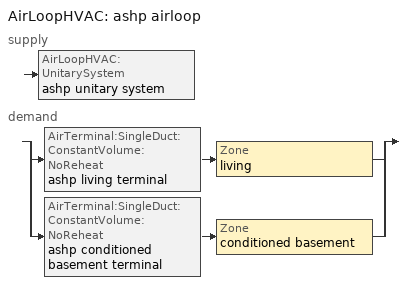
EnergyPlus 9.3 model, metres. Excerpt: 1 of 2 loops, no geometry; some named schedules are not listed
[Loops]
AirLoopHVAC 'ashp airloop'
 supply: AirLoopHVAC:UnitarySystem 'ashp unitary system'
 demand: split
  | AirTerminal:SingleDuct:ConstantVolume:NoReheat 'ashp living terminal' > Zone 'living'
  | AirTerminal:SingleDuct:ConstantVolume:NoReheat 'ashp conditioned basement terminal' > Zone 'conditioned basement'
[ZoneControl:Thermostat]
Name | Zone or ZoneList | Control Type Schedule | Control 1
conditioned basement Thermostat | conditioned basement | conditioned basement Thermostat Schedule | conditioned basement temperature setpoint
living Thermostat | living | living Thermostat Schedule | living temperature setpoint
[ThermostatSetpoint:DualSetpoint] Heating Setpoint Temperature Schedule=heating setpoint; Cooling Setpoint Temperature Schedule=cooling setpoint 1
conditioned basement temperature setpoint; living temperature setpoint
[AirTerminal:SingleDuct:ConstantVolume:NoReheat] Availability Schedule=Always On Discrete
Name | Maximum Air Flow Rate {m3/s}
ashp conditioned basement terminal | 0.315962
ashp living terminal | 0.626045
[Zone equipment]
conditioned basement: ashp conditioned basement terminal
living: ashp living terminal
[Coil:WaterHeating:Desuperheater]
desuperheater: Setpoint Temperature Schedule=Desuperheater Setpoint Temp; Dead Band Temperature Difference {deltaC}=5; Rated Heat Reclaim Recovery Efficiency=0.25; Rated Inlet Water Temperature {C}=50; Rated Outdoor Air Temperature {C}=35; Maximum Inlet Water Temperature for Heat Reclaim {C}=60; Tank=water heater; Heating Source=ashp clg coil; Water Flow Rate {m3/s}=0.001; Fraction of Pump Heat to Water=0.2
[AirLoopHVAC]
ashp airloop: Design Supply Air Flow Rate {m3/s}=0.942007
[Sizing:System]
ashp airloop: Type of Load to Size On=Sensible; Design Outdoor Air Flow Rate {m3/s}=Autosize; Central Heating Maximum System Air Flow Ratio=0.3; Preheat Design Temperature {C}=7; Preheat Design Humidity Ratio {kgWater/kgDryAir}=0.008; Precool Design Temperature {C}=12.8; Precool Design Humidity Ratio {kgWater/kgDryAir}=0.008; Central Cooling Design Supply Air Temperature {C}=12.8; Central Heating Design Supply Air Temperature {C}=16.7; Type of Zone Sum to Use=NonCoincident; 100% Outdoor Air in Cooling=Yes; 100% Outdoor Air in Heating=Yes; Central Cooling Design Supply Air Humidity Ratio {kgWater/kgDryAir}=0.0085; Central Heating Design Supply Air Humidity Ratio {kgWater/kgDryAir}=0.008; Cooling Supply Air Flow Rate Method=DesignDay; Cooling Supply Air Flow Rate {m3/s}=0; Cooling Supply Air Flow Rate Per Floor Area {m3/s-m2}=0.00996765; Cooling Fraction of Autosized Cooling Supply Air Flow Rate=1; Cooling Supply Air Flow Rate Per Unit Cooling Capacity {m3/s-W}=3.94755e-05; Heating Supply Air Flow Rate Method=DesignDay; Heating Supply Air Flow Rate {m3/s}=0; Heating Supply Air Flow Rate Per Floor Area {m3/s-m2}=0.00996765; Heating Fraction of Autosized Heating Supply Air Flow Rate=1; Heating Fraction of Autosized Cooling Supply Air Flow Rate=1; Heating Supply Air Flow Rate Per Unit Heating Capacity {m3/s-W}=3.15882e-05; System Outdoor Air Method=ZoneSum; Zone Maximum Outdoor Air Fraction=1; Cooling Design Capacity Method=CoolingDesignCapacity; Cooling Design Capacity {W}=Autosize; Cooling Design Capacity Per Floor Area {W/m2}=234.7; Fraction of Autosized Cooling Design Capacity=1; Heating Design Capacity Method=HeatingDesignCapacity; Heating Design Capacity {W}=Autosize; Heating Design Capacity Per Floor Area {W/m2}=157; Fraction of Autosized Heating Design Capacity=1; Central Cooling Capacity Control Method=OnOff
[AvailabilityManager:Scheduled]
ashp airloop Availability Manager: Schedule=Always On Discrete
[AirLoopHVAC:UnitarySystem]
ashp unitary system: Control Type=Load; Controlling Zone or Thermostat Location=living; Dehumidification Control Type=None; Availability Schedule=Always On Discrete; Supply Fan=ashp supply fan; Fan Placement=BlowThrough; Supply Air Fan Operating Mode Schedule=Always Off Discrete; Heating Coil=ashp htg coil; DX Heating Coil Sizing Ratio=1; Cooling Coil=ashp clg coil; Use DOAS DX Cooling Coil=No; Minimum Supply Air Temperature {C}=2; Latent Load Control=SensibleOnlyLoadControl; Supplemental Heating Coil=ashp supp htg coil; Cooling Supply Air Flow Rate Method=SupplyAirFlowRate; Cooling Supply Air Flow Rate {m3/s}=0.942007; Heating Supply Air Flow Rate Method=SupplyAirFlowRate; Heating Supply Air Flow Rate {m3/s}=0.714544; No Load Supply Air Flow Rate {m3/s}=0; Maximum Supply Air Temperature {C}=76.6667; Maximum Outdoor Dry-Bulb Temperature for Supplemental Heater Operation {C}=4.44444; Maximum Cycling Rate {cycles/hr}=2.5; Heat Pump Time Constant {s}=60; Fraction of On-Cycle Power Use=0.01; Heat Pump Fan Delay Time {s}=60; Ancillary On-Cycle Electric Power {W}=0; Ancillary Off-Cycle Electric Power {W}=0
[Fan:OnOff]
ashp supply fan: Availability Schedule=Always On Discrete; Fan Total Efficiency=0.75; Pressure Rise {Pa}=580.043; Maximum Flow Rate {m3/s}=0.942012; Motor Efficiency=1; Motor In Airstream Fraction=1; Fan Power Ratio Function of Speed Ratio Curve=Fan On Off Power Curve; Fan Efficiency Ratio Function of Speed Ratio Curve=Fan On Off Efficiency Curve
[Coil:Heating:DX:SingleSpeed]
ashp htg coil: Availability Schedule=Always On Discrete; Gross Rated Heating Capacity {W}=14067.4; Gross Rated Heating COP {W/W}=3.38134; Rated Air Flow Rate {m3/s}=0.7251; Rated Supply Fan Power Per Volume Flow Rate {W/(m3/s)}=773.391; Heating Capacity Function of Temperature Curve=HP_Heat-Cap-fT1; Heating Capacity Function of Flow Fraction Curve=HP_Heat-CAP-fFF1; Energy Input Ratio Function of Temperature Curve=HP_Heat-EIR-fT1; Energy Input Ratio Function of Flow Fraction Curve=HP_Heat-EIR-fFF1; Part Load Fraction Correlation Curve=HP_Heat-PLF-fPLR1; Defrost Energy Input Ratio Function of Temperature Curve=DefrostEIR; Minimum Outdoor Dry-Bulb Temperature for Compressor Operation {C}=-17.7778; Maximum Outdoor Dry-Bulb Temperature for Defrost Operation {C}=4.44444; Crankcase Heater Capacity {W}=50; Maximum Outdoor Dry-Bulb Temperature for Crankcase Heater Operation {C}=10; Defrost Strategy=ReverseCycle; Defrost Control=OnDemand; Defrost Time Period Fraction=0.166667; Resistive Defrost Heater Capacity {W}=2000
[Coil:Cooling:DX:SingleSpeed]
ashp clg coil: Availability Schedule=Always On Discrete; Gross Rated Total Cooling Capacity {W}=14067.4; Gross Rated Sensible Heat Ratio=0.740612; Gross Rated Cooling COP {W/W}=4.03878; Rated Air Flow Rate {m3/s}=0.744167; Rated Evaporator Fan Power Per Volume Flow Rate {W/(m3/s)}=773.391; Total Cooling Capacity Function of Temperature Curve=Cool-Cap-fT1; Total Cooling Capacity Function of Flow Fraction Curve=Cool-Cap-fFF1; Energy Input Ratio Function of Temperature Curve=Cool-EIR-fT1; Energy Input Ratio Function of Flow Fraction Curve=Cool-EIR-fFF1; Part Load Fraction Correlation Curve=Cool-PLF-fPLR1; Nominal Time for Condensate Removal to Begin {s}=1000; Ratio of Initial Moisture Evaporation Rate and Steady State Latent Capacity=1.5; Maximum Cycling Rate {cycles/hr}=3; Latent Capacity Time Constant {s}=45; Condenser Type=AirCooled; Evaporative Condenser Effectiveness=0; Evaporative Condenser Air Flow Rate {m3/s}=Autosize; Evaporative Condenser Pump Rated Power Consumption {W}=Autosize; Crankcase Heater Capacity {W}=0; Maximum Outdoor Dry-Bulb Temperature for Crankcase Heater Operation {C}=0; Basin Heater Capacity {W/K}=0; Basin Heater Setpoint Temperature {C}=10
[Coil:Heating:Electric]
ashp supp htg coil: Availability Schedule=Always On Discrete; Efficiency=1; Nominal Capacity {W}=35168.5
[EnergyManagementSystem:GlobalVariable]
ashp_airloop_AH_MFR
ashp_airloop_AH_Tout
ashp_airloop_AH_VFR
ashp_airloop_AH_Wout
ashp_airloop_DZ_T
ashp_airloop_DZ_W
ashp_airloop_Fan_RTF
ashp_airloop_LkExhFanEquiv
ashp_airloop_LkSupFanEquiv
ashp_airloop_RA_T
ashp_airloop_Ra_W
ashp_airloop_RetCondToDZ
ashp_airloop_RetCondToRP
ashp_airloop_RetLatLkToRP
ashp_airloop_RetSensLkToRP
ashp_airloop_SupCondToDZ
ashp_airloop_SupCondToLv
ashp_airloop_SupLatLkToDZ
ashp_airloop_SupLatLkToLv
ashp_airloop_SupSensLkToDZ
ashp_airloop_SupSensLkToLv
ashp_airloop_ZoneMixDZToLv
ashp_airloop_ZoneMixLvToDZ
[EnergyManagementSystem:InternalVariable]
ashp_airloop_max_sup_fan_mfr: Internal Data Index Key=ashp supply fan; Internal Data Type=Fan Maximum Mass Flow Rate
[EnergyManagementSystem:Sensor]
Name | Output:Variable or Output:Meter Index Key | Output:Variable or Output:Meter
airflow_tin_s | living | Zone Mean Air Temperature
airflow_tt_s | living | Zone Outdoor Air Drybulb Temperature
ashp_airloop_AH_MFR_s | Node 6 | System Node Mass Flow Rate
ashp_airloop_AH_Tout_s | Node 6 | System Node Temperature
ashp_airloop_AH_VFR_s | Node 6 | System Node Current Density Volume Flow Rate
ashp_airloop_AH_Wout_s | Node 6 | System Node Humidity Ratio
ashp_airloop_Fan_RTF_s | ashp supply fan | Fan Runtime Fraction
ashp_airloop_RA_T_s | Node 9 | System Node Temperature
ashp_airloop_Ra_W_s | Node 9 | System Node Humidity Ratio
ashp_airloop_win_s | living | Zone Mean Air Humidity Ratio
ashp_clg_coil_s | ashp clg coil | Cooling Coil Electric Energy
ashp_htg_coil_s | ashp htg coil | Heating Coil Electric Energy
ashp_supply_fan_s | ashp supply fan | Fan Electric Energy
mech_vent_bath_sch_s | mech vent bath exhaust schedule | Schedule Value
mech_vent_range_sch_s | mech vent range exhaust schedule | Schedule Value
mech_vent_wh_sch_s | Always On Discrete | Schedule Value
natural_vent_nva_s | natural vent avail schedule | Schedule Value
natural_vent_sp_s | natural vent temp schedule | Schedule Value
natural_vent_wt_s |  | Site Outdoor Air Humidity Ratio
out_pb_s |  | Site Outdoor Air Barometric Pressure
site_vw_s |  | Site Wind Speed
[EnergyManagementSystem:Actuator]
Name | Actuated Component Unique | Actuated Component Type | Actuated Component Control Type
ashp_airloop_RetCondToDZ_equip_act | ashp_airloop_RetCondToDZ equip | OtherEquipment | Power Level
ashp_airloop_RetCondToRP_equip_act | ashp_airloop_RetCondToRP equip | OtherEquipment | Power Level
ashp_airloop_RetLatLkToRP_equip_act | ashp_airloop_RetLatLkToRP equip | OtherEquipment | Power Level
ashp_airloop_RetSensLkToRP_equip_act | ashp_airloop_RetSensLkToRP equip | OtherEquipment | Power Level
ashp_airloop_SupCondToDZ_equip_act | ashp_airloop_SupCondToDZ equip | OtherEquipment | Power Level
ashp_airloop_SupCondToLv_equip_act | ashp_airloop_SupCondToLv equip | OtherEquipment | Power Level
ashp_airloop_SupLatLkToDZ_equip_act | ashp_airloop_SupLatLkToDZ equip | OtherEquipment | Power Level
ashp_airloop_SupLatLkToLv_equip_act | ashp_airloop_SupLatLkToLv equip | OtherEquipment | Power Level
ashp_airloop_SupSensLkToDZ_equip_act | ashp_airloop_SupSensLkToDZ equip | OtherEquipment | Power Level
ashp_airloop_SupSensLkToLv_equip_act | ashp_airloop_SupSensLkToLv equip | OtherEquipment | Power Level
ashp_airloop_ZoneMixDZToLv_mix_act | ashp_airloop_ZoneMixDZToLv mix | ZoneMixing | Air Exchange Flow Rate
ashp_airloop_ZoneMixLvToDZ_mix_act | ashp_airloop_ZoneMixLvToDZ mix | ZoneMixing | Air Exchange Flow Rate
infil_flow_act | infil flow | Zone Infiltration | Air Exchange Flow Rate
mech_vent_bath_fan_act | mech vent bath fan | ElectricEquipment | Electric Power Level
mech_vent_house_fan_act | mech vent house fan | ElectricEquipment | Electric Power Level
mech_vent_range_fan_act | mech vent range fan | ElectricEquipment | Electric Power Level
natural_vent_flow_act | natural vent flow | Zone Infiltration | Air Exchange Flow Rate
[EnergyManagementSystem:Program]
ashp_airloop_duct_program: Set ashp_airloop_AH_MFR = ashp_airloop_AH_MFR_s; Set ashp_airloop_Fan_RTF = ashp_airloop_Fan_RTF_s; Set ashp_airloop_AH_VFR = ashp_airloop_AH_VFR_s; Set ashp_airloop_AH_Tout = ashp_airloop_AH_Tout_s; Set ashp_airloop_AH_Wout = ashp_airloop_AH_Wout_s; Set ashp_airloop_RA_T = ashp_airloop_RA_T_s; Set ashp_airloop_Ra_W = ashp_airloop_Ra_W_s; Set ashp_airloop_DZ_T = ashp_airloop_DZ_T_s; Set ashp_airloop_DZ_W = ashp_airloop_DZ_W_s; Run ashp_airloop_duct_subroutine; Set ashp_airloop_SupSensLkToLv_equip_act = ashp_airloop_SupSensLkToLv; Set ashp_airloop_SupLatLkToLv_equip_act = ashp_airloop_SupLatLkToLv; Set ashp_airloop_SupCondToLv_equip_act = ashp_airloop_SupCondToLv; Set ashp_airloop_RetSensLkToRP_equip_act = ashp_airloop_RetSensLkToRP; Set ashp_airloop_RetLatLkToRP_equip_act = ashp_airloop_RetLatLkToRP; Set ashp_airloop_RetCondToRP_equip_act = ashp_airloop_RetCondToRP; Set ashp_airloop_RetCondToDZ_equip_act = ashp_airloop_RetCondToDZ; Set ashp_airloop_SupCondToDZ_equip_act = ashp_airloop_SupCondToDZ; Set ashp_airloop_SupSensLkToDZ_equip_act = ashp_airloop_SupSensLkToDZ; Set ashp_airloop_SupLatLkToDZ_equip_act = ashp_airloop_SupLatLkToDZ; Set ashp_airloop_ZoneMixDZToLv_mix_act = ashp_airloop_ZoneMixDZToLv; Set ashp_airloop_ZoneMixLvToDZ_mix_act = ashp_airloop_ZoneMixLvToDZ
ashp_supply_fan_disaggregate_program: Set ashp_supply_fan_heat = 0; Set ashp_supply_fan_cool = 0; If ashp_clg_coil_s > 0; Set ashp_supply_fan_cool = ashp_supply_fan_s; ElseIf ashp_htg_coil_s > 0; Set ashp_supply_fan_heat = ashp_supply_fan_s; EndIf
infil_program: Set p_m = 0.14; Set p_s = 0.22; Set s_m = 270; Set s_s = 370; Set z_m = 9.99744; Set z_s = 2.4383999999999997; Set f_t = (((s_m/z_m)^p_m)*((z_s/s_s)^p_s)); Set Tdiff = airflow_tin_s-airflow_tt_s; Set dT = @Abs Tdiff; Set c = 0.0436; Set Cs = 0.0504; Set Cw = 0.1446; Set n = 0.65; Set sft = (f_t*0.5); Set temp1 = ((c*Cw)*((sft*site_vw_s)^(2*n)))^2; Set Qn = (((c*Cs*(dT^n))^2)+temp1)^0.5; Set QWHV = mech_vent_wh_sch_s*0.0; Set Qrange = mech_vent_range_sch_s*0.0; Set Qdryer = 0.0; Set Qbath = mech_vent_bath_sch_s*0.0; Set QhpwhOut = 0; Set QhpwhIn = 0; Set QductsOut = 0; Set QductsIn = 0; Set QductsOut = QductsOut+ashp_airloop_LkExhFanEquiv; Set QductsIn = QductsIn+ashp_airloop_LkSupFanEquiv; Set Qout = Qrange+Qbath+Qdryer+QhpwhOut+QductsOut; Set Qin = QWHV+QhpwhIn+QductsIn; Set Qu = @Abs (Qout- Qin); Set Qb = (@Min Qout Qin); Set faneff_wh = 1; Set mech_vent_house_fan_act = (QWHV*300)/faneff_wh*0; Set faneff_sp = 0.4719474432000001; Set mech_vent_range_fan_act = (Qrange*300)/faneff_sp; Set mech_vent_bath_fan_act = (Qbath*300)/faneff_sp; Set Q_acctd_for_elsewhere = QhpwhOut+QhpwhIn+QductsOut+QductsIn; Set infil_flow_act = (((Qu^2)+(Qn^2))^0.5)-Q_acctd_for_elsewhere; Set infil_flow_act = (@Max infil_flow_act 0)
natural_vent_program: Set Tin = airflow_tin_s; Set Tout = airflow_tt_s; Set Wout = natural_vent_wt_s; Set Pbar = out_pb_s; Set Tdiff = Tin-Tout; Set dT = (@Abs Tdiff); Set Phiout = (@RhFnTdbWPb Tout Wout Pbar); Set NVArea = 6622.1286912; Set Cs = 8.963020389461625e-05; Set Cw = 6.158219665777789e-05; Set MaxNV = 1.4866344460800003; Set MaxHR = 0.0115; Set MaxRH = 0.7; Set NVAvail = natural_vent_nva_s; Set Vwind = site_vw_s; Set SGNV = (NVAvail*NVArea)*((((Cs*dT)+(Cw*(Vwind^2)))^0.5)/1000); Set NVSP = natural_vent_sp_s; If (Wout<MaxHR) && (Phiout<MaxRH) && (Tin>NVSP); Set NVadj1 = (Tin-NVSP)/(Tin-Tout); Set NVadj2 = (@Min NVadj1 1); Set NVadj3 = (@Max NVadj2 0); Set NVadj = SGNV*NVadj3; Set natural_vent_flow_act = (@Min NVadj MaxNV); Else; Set natural_vent_flow_act = 0; EndIf
[EnergyManagementSystem:Subroutine]
ashp_airloop_duct_subroutine: Set AH_MFR = ashp_airloop_AH_MFR; If AH_MFR>0; Set AH_Tout = ashp_airloop_AH_Tout; Set AH_Wout = ashp_airloop_AH_Wout; Set RA_T = ashp_airloop_RA_T; Set RA_W = ashp_airloop_Ra_W; Set Fan_RTF = ashp_airloop_Fan_RTF; Set DZ_T = ashp_airloop_DZ_T; Set DZ_W = ashp_airloop_DZ_W; Set AH_VFR = ashp_airloop_AH_VFR; Set h_SA = (@HFnTdbW AH_Tout AH_Wout); Set h_RA = (@HFnTdbW RA_T RA_W); Set h_fg = (@HfgAirFnWTdb AH_Wout AH_Tout); Set h_DZ = (@HFnTdbW DZ_T DZ_W); Set air_cp = 1006.0; Set f_sup = 0.035396 / (ashp_airloop_max_sup_fan_mfr * 1.0135); Set f_ret = 0.011799 / (ashp_airloop_max_sup_fan_mfr * 1.0135); Set sup_lk_mfr = f_sup * AH_MFR; Set ret_lk_mfr = f_ret * AH_MFR; Set SupTotLkToLiv = sup_lk_mfr*(h_RA - h_SA); Set SupLatLkToLv = sup_lk_mfr*h_fg*(RA_W-AH_Wout); Set SupSensLkToLv = SupTotLkToLiv-SupLatLkToLv; Set eTm = (Fan_RTF/(AH_MFR*air_cp))*17.617; Set eTm = 0-eTm; Set t_sup = DZ_T+((AH_Tout-DZ_T)*(@Exp eTm)); Set SupCondToLv = AH_MFR*air_cp*(t_sup-AH_Tout); Set SupCondToDZ = 0-SupCondToLv; Set eTm = (Fan_RTF/(AH_MFR*air_cp))*15.515; Set eTm = 0-eTm; Set t_ret = DZ_T+((RA_T-DZ_T)*(@Exp eTm)); Set RetCondToRP = AH_MFR*air_cp*(t_ret-RA_T); Set RetCondToDZ = 0-RetCondToRP; Set RetLatLkToRP = 0; Set RetSensLkToRP = ret_lk_mfr*air_cp*(DZ_T-RA_T); Set SupTotLkToDZ = sup_lk_mfr*(h_SA-h_DZ); Set SupLatLkToDZ = sup_lk_mfr*h_fg*(AH_Wout-DZ_W); Set SupSensLkToDZ = SupTotLkToDZ-SupLatLkToDZ; Set f_imbalance = f_sup-f_ret; Set oa_vfr = 0.0 * f_imbalance * AH_VFR; Set sup_lk_vfr = f_sup * AH_VFR; Set ret_lk_vfr = f_ret * AH_VFR; If f_sup > f_ret; Set ZoneMixLvToDZ = 0; Set ZoneMixDZToLv = (sup_lk_vfr-ret_lk_vfr)-oa_vfr; Else; Set ZoneMixLvToDZ = (ret_lk_vfr-sup_lk_vfr)+oa_vfr; Set ZoneMixDZToLv = 0; EndIf; If oa_vfr > 0; Set LkSupFanEquiv = 0; Set LkExhFanEquiv = oa_vfr; Else; Set LkSupFanEquiv = 0-oa_vfr; Set LkExhFanEquiv = 0; EndIf; Else; Set SupLatLkToLv = 0; Set SupSensLkToLv = 0; Set SupCondToLv = 0; Set RetCondToRP = 0; Set RetLatLkToRP = 0; Set RetSensLkToRP = 0; Set RetCondToDZ = 0; Set SupCondToDZ = 0; Set SupLatLkToDZ = 0; Set SupSensLkToDZ = 0; Set ZoneMixLvToDZ = 0; Set ZoneMixDZToLv = 0; Set LkSupFanEquiv = 0; Set LkExhFanEquiv = 0; EndIf; Set ashp_airloop_SupLatLkToLv = SupLatLkToLv; Set ashp_airloop_SupSensLkToLv = SupSensLkToLv; Set ashp_airloop_SupCondToLv = SupCondToLv; Set ashp_airloop_RetCondToRP = RetCondToRP; Set ashp_airloop_RetLatLkToRP = RetLatLkToRP; Set ashp_airloop_RetSensLkToRP = RetSensLkToRP; Set ashp_airloop_RetCondToDZ = RetCondToDZ; Set ashp_airloop_SupCondToDZ = SupCondToDZ; Set ashp_airloop_SupLatLkToDZ = SupLatLkToDZ; Set ashp_airloop_SupSensLkToDZ = SupSensLkToDZ; Set ashp_airloop_ZoneMixLvToDZ = ZoneMixLvToDZ; Set ashp_airloop_ZoneMixDZToLv = ZoneMixDZToLv; Set ashp_airloop_LkSupFanEquiv = LkSupFanEquiv; Set ashp_airloop_LkExhFanEquiv = LkExhFanEquiv
[EnergyManagementSystem:ProgramCallingManager]
airflow program calling manager: BeginTimestepBeforePredictor; infil_program; natural_vent_program
ashp airloop program calling manager: EndOfSystemTimestepAfterHVACReporting; ashp_airloop_duct_program
ashp supply fan disaggregate program calling manager: EndOfSystemTimestepBeforeHVACReporting; ashp_supply_fan_disaggregate_program
[EnergyManagementSystem:OutputVariable] Type of Data in Variable=Summed; Update Frequency=SystemTimestep; EMS Program or Subroutine=ashp_supply_fan_disaggregate_program; Units=J
Name | EMS Variable
ashp supply fan Cooling | ashp_supply_fan_cool
ashp supply fan Heating | ashp_supply_fan_heat
[Schedule:Day:Interval]
heating setpoint allday1; heating setpoint allday2; heating setpoint allday3; heating setpoint allday4; heating setpoint allday5; heating setpoint allday6; heating setpoint allday7; heating setpoint allday8; heating setpoint allday9; heating setpoint allday10; heating setpoint allday11; heating setpoint allday12: No, 24:00, 20
Schedule Day 8; Schedule Day 11: No, 24:00, 0
cooling setpoint allday1 1; cooling setpoint allday2 1; cooling setpoint allday3 1; cooling setpoint allday4 1; cooling setpoint allday5 1; cooling setpoint allday6 1; cooling setpoint allday7 1; cooling setpoint allday8 1; cooling setpoint allday9 1; cooling setpoint allday10 1; cooling setpoint allday11 1; cooling setpoint allday12 1: No, 24:00, 25.5556
[Schedule:Week:Daily]
heating setpoint Week Rule - Jan1-Jan6: Schedule Day 8, heating setpoint allday1, heating setpoint allday1, heating setpoint allday1, heating setpoint allday1, heating setpoint allday1, heating setpoint allday1, Schedule Day 8, Schedule Day 8, Schedule Day 8, Schedule Day 8, Schedule Day 8
heating setpoint Week Rule - Jan7-Jan27: heating setpoint allday1, heating setpoint allday1, heating setpoint allday1, heating setpoint allday1, heating setpoint allday1, heating setpoint allday1, heating setpoint allday1, Schedule Day 8, Schedule Day 8, Schedule Day 8, Schedule Day 8, Schedule Day 8
heating setpoint Week Rule - Jan28-Feb3: heating setpoint allday1, heating setpoint allday1, heating setpoint allday1, heating setpoint allday1, heating setpoint allday2, heating setpoint allday2, heating setpoint allday2, Schedule Day 8, Schedule Day 8, Schedule Day 8, Schedule Day 8, Schedule Day 8
heating setpoint Week Rule - Feb4-Feb24: heating setpoint allday2, heating setpoint allday2, heating setpoint allday2, heating setpoint allday2, heating setpoint allday2, heating setpoint allday2, heating setpoint allday2, Schedule Day 8, Schedule Day 8, Schedule Day 8, Schedule Day 8, Schedule Day 8
heating setpoint Week Rule - Feb25-Mar3: heating setpoint allday2, heating setpoint allday2, heating setpoint allday2, heating setpoint allday2, heating setpoint allday3, heating setpoint allday3, heating setpoint allday3, Schedule Day 8, Schedule Day 8, Schedule Day 8, Schedule Day 8, Schedule Day 8
heating setpoint Week Rule - Mar4-Mar31: heating setpoint allday3, heating setpoint allday3, heating setpoint allday3, heating setpoint allday3, heating setpoint allday3, heating setpoint allday3, heating setpoint allday3, Schedule Day 8, Schedule Day 8, Schedule Day 8, Schedule Day 8, Schedule Day 8
heating setpoint Week Rule - Apr1-Apr28: heating setpoint allday4, heating setpoint allday4, heating setpoint allday4, heating setpoint allday4, heating setpoint allday4, heating setpoint allday4, heating setpoint allday4, Schedule Day 8, Schedule Day 8, Schedule Day 8, Schedule Day 8, Schedule Day 8
heating setpoint Week Rule - Apr29-May5: heating setpoint allday4, heating setpoint allday4, heating setpoint allday5, heating setpoint allday5, heating setpoint allday5, heating setpoint allday5, heating setpoint allday5, Schedule Day 8, Schedule Day 8, Schedule Day 8, Schedule Day 8, Schedule Day 8
heating setpoint Week Rule - May6-May26: heating setpoint allday5, heating setpoint allday5, heating setpoint allday5, heating setpoint allday5, heating setpoint allday5, heating setpoint allday5, heating setpoint allday5, Schedule Day 8, Schedule Day 8, Schedule Day 8, Schedule Day 8, Schedule Day 8
heating setpoint Week Rule - May27-Jun2: heating setpoint allday5, heating setpoint allday5, heating setpoint allday5, heating setpoint allday5, heating setpoint allday5, heating setpoint allday6, heating setpoint allday6, Schedule Day 8, Schedule Day 8, Schedule Day 8, Schedule Day 8, Schedule Day 8
heating setpoint Week Rule - Jun3-Jun30: heating setpoint allday6, heating setpoint allday6, heating setpoint allday6, heating setpoint allday6, heating setpoint allday6, heating setpoint allday6, heating setpoint allday6, Schedule Day 8, Schedule Day 8, Schedule Day 8, Schedule Day 8, Schedule Day 8
heating setpoint Week Rule - Jul1-Jul28: heating setpoint allday7, heating setpoint allday7, heating setpoint allday7, heating setpoint allday7, heating setpoint allday7, heating setpoint allday7, heating setpoint allday7, Schedule Day 8, Schedule Day 8, Schedule Day 8, Schedule Day 8, Schedule Day 8
heating setpoint Week Rule - Jul29-Aug4: heating setpoint allday7, heating setpoint allday7, heating setpoint allday7, heating setpoint allday8, heating setpoint allday8, heating setpoint allday8, heating setpoint allday8, Schedule Day 8, Schedule Day 8, Schedule Day 8, Schedule Day 8, Schedule Day 8
heating setpoint Week Rule - Aug5-Aug25: heating setpoint allday8, heating setpoint allday8, heating setpoint allday8, heating setpoint allday8, heating setpoint allday8, heating setpoint allday8, heating setpoint allday8, Schedule Day 8, Schedule Day 8, Schedule Day 8, Schedule Day 8, Schedule Day 8
heating setpoint Week Rule - Aug26-Sep1: heating setpoint allday8, heating setpoint allday8, heating setpoint allday8, heating setpoint allday8, heating setpoint allday8, heating setpoint allday8, heating setpoint allday9, Schedule Day 8, Schedule Day 8, Schedule Day 8, Schedule Day 8, Schedule Day 8
heating setpoint Week Rule - Sep2-Sep29: heating setpoint allday9, heating setpoint allday9, heating setpoint allday9, heating setpoint allday9, heating setpoint allday9, heating setpoint allday9, heating setpoint allday9, Schedule Day 8, Schedule Day 8, Schedule Day 8, Schedule Day 8, Schedule Day 8
heating setpoint Week Rule - Sep30-Oct6: heating setpoint allday9, heating setpoint allday10, heating setpoint allday10, heating setpoint allday10, heating setpoint allday10, heating setpoint allday10, heating setpoint allday10, Schedule Day 8, Schedule Day 8, Schedule Day 8, Schedule Day 8, Schedule Day 8
heating setpoint Week Rule - Oct7-Oct27: heating setpoint allday10, heating setpoint allday10, heating setpoint allday10, heating setpoint allday10, heating setpoint allday10, heating setpoint allday10, heating setpoint allday10, Schedule Day 8, Schedule Day 8, Schedule Day 8, Schedule Day 8, Schedule Day 8
heating setpoint Week Rule - Oct28-Nov3: heating setpoint allday10, heating setpoint allday10, heating setpoint allday10, heating setpoint allday10, heating setpoint allday11, heating setpoint allday11, heating setpoint allday11, Schedule Day 8, Schedule Day 8, Schedule Day 8, Schedule Day 8, Schedule Day 8
heating setpoint Week Rule - Nov4-Nov24: heating setpoint allday11, heating setpoint allday11, heating setpoint allday11, heating setpoint allday11, heating setpoint allday11, heating setpoint allday11, heating setpoint allday11, Schedule Day 8, Schedule Day 8, Schedule Day 8, Schedule Day 8, Schedule Day 8
heating setpoint Week Rule - Nov25-Dec1: heating setpoint allday11, heating setpoint allday11, heating setpoint allday11, heating setpoint allday11, heating setpoint allday11, heating setpoint allday11, heating setpoint allday12, Schedule Day 8, Schedule Day 8, Schedule Day 8, Schedule Day 8, Schedule Day 8
heating setpoint Week Rule - Dec2-Dec31: heating setpoint allday12, heating setpoint allday12, heating setpoint allday12, heating setpoint allday12, heating setpoint allday12, heating setpoint allday12, heating setpoint allday12, Schedule Day 8, Schedule Day 8, Schedule Day 8, Schedule Day 8, Schedule Day 8
cooling setpoint 1 Week Rule - Jan1-Jan6: Schedule Day 11, cooling setpoint allday1 1, cooling setpoint allday1 1, cooling setpoint allday1 1, cooling setpoint allday1 1, cooling setpoint allday1 1, cooling setpoint allday1 1, Schedule Day 11, Schedule Day 11, Schedule Day 11, Schedule Day 11, Schedule Day 11
cooling setpoint 1 Week Rule - Jan7-Jan27: cooling setpoint allday1 1, cooling setpoint allday1 1, cooling setpoint allday1 1, cooling setpoint allday1 1, cooling setpoint allday1 1, cooling setpoint allday1 1, cooling setpoint allday1 1, Schedule Day 11, Schedule Day 11, Schedule Day 11, Schedule Day 11, Schedule Day 11
cooling setpoint 1 Week Rule - Jan28-Feb3: cooling setpoint allday1 1, cooling setpoint allday1 1, cooling setpoint allday1 1, cooling setpoint allday1 1, cooling setpoint allday2 1, cooling setpoint allday2 1, cooling setpoint allday2 1, Schedule Day 11, Schedule Day 11, Schedule Day 11, Schedule Day 11, Schedule Day 11
cooling setpoint 1 Week Rule - Feb4-Feb24: cooling setpoint allday2 1, cooling setpoint allday2 1, cooling setpoint allday2 1, cooling setpoint allday2 1, cooling setpoint allday2 1, cooling setpoint allday2 1, cooling setpoint allday2 1, Schedule Day 11, Schedule Day 11, Schedule Day 11, Schedule Day 11, Schedule Day 11
cooling setpoint 1 Week Rule - Feb25-Mar3: cooling setpoint allday2 1, cooling setpoint allday2 1, cooling setpoint allday2 1, cooling setpoint allday2 1, cooling setpoint allday3 1, cooling setpoint allday3 1, cooling setpoint allday3 1, Schedule Day 11, Schedule Day 11, Schedule Day 11, Schedule Day 11, Schedule Day 11
cooling setpoint 1 Week Rule - Mar4-Mar31: cooling setpoint allday3 1, cooling setpoint allday3 1, cooling setpoint allday3 1, cooling setpoint allday3 1, cooling setpoint allday3 1, cooling setpoint allday3 1, cooling setpoint allday3 1, Schedule Day 11, Schedule Day 11, Schedule Day 11, Schedule Day 11, Schedule Day 11
cooling setpoint 1 Week Rule - Apr1-Apr28: cooling setpoint allday4 1, cooling setpoint allday4 1, cooling setpoint allday4 1, cooling setpoint allday4 1, cooling setpoint allday4 1, cooling setpoint allday4 1, cooling setpoint allday4 1, Schedule Day 11, Schedule Day 11, Schedule Day 11, Schedule Day 11, Schedule Day 11
cooling setpoint 1 Week Rule - Apr29-May5: cooling setpoint allday4 1, cooling setpoint allday4 1, cooling setpoint allday5 1, cooling setpoint allday5 1, cooling setpoint allday5 1, cooling setpoint allday5 1, cooling setpoint allday5 1, Schedule Day 11, Schedule Day 11, Schedule Day 11, Schedule Day 11, Schedule Day 11
cooling setpoint 1 Week Rule - May6-May26: cooling setpoint allday5 1, cooling setpoint allday5 1, cooling setpoint allday5 1, cooling setpoint allday5 1, cooling setpoint allday5 1, cooling setpoint allday5 1, cooling setpoint allday5 1, Schedule Day 11, Schedule Day 11, Schedule Day 11, Schedule Day 11, Schedule Day 11
cooling setpoint 1 Week Rule - May27-Jun2: cooling setpoint allday5 1, cooling setpoint allday5 1, cooling setpoint allday5 1, cooling setpoint allday5 1, cooling setpoint allday5 1, cooling setpoint allday6 1, cooling setpoint allday6 1, Schedule Day 11, Schedule Day 11, Schedule Day 11, Schedule Day 11, Schedule Day 11
cooling setpoint 1 Week Rule - Jun3-Jun30: cooling setpoint allday6 1, cooling setpoint allday6 1, cooling setpoint allday6 1, cooling setpoint allday6 1, cooling setpoint allday6 1, cooling setpoint allday6 1, cooling setpoint allday6 1, Schedule Day 11, Schedule Day 11, Schedule Day 11, Schedule Day 11, Schedule Day 11
cooling setpoint 1 Week Rule - Jul1-Jul28: cooling setpoint allday7 1, cooling setpoint allday7 1, cooling setpoint allday7 1, cooling setpoint allday7 1, cooling setpoint allday7 1, cooling setpoint allday7 1, cooling setpoint allday7 1, Schedule Day 11, Schedule Day 11, Schedule Day 11, Schedule Day 11, Schedule Day 11
cooling setpoint 1 Week Rule - Jul29-Aug4: cooling setpoint allday7 1, cooling setpoint allday7 1, cooling setpoint allday7 1, cooling setpoint allday8 1, cooling setpoint allday8 1, cooling setpoint allday8 1, cooling setpoint allday8 1, Schedule Day 11, Schedule Day 11, Schedule Day 11, Schedule Day 11, Schedule Day 11
cooling setpoint 1 Week Rule - Aug5-Aug25: cooling setpoint allday8 1, cooling setpoint allday8 1, cooling setpoint allday8 1, cooling setpoint allday8 1, cooling setpoint allday8 1, cooling setpoint allday8 1, cooling setpoint allday8 1, Schedule Day 11, Schedule Day 11, Schedule Day 11, Schedule Day 11, Schedule Day 11
cooling setpoint 1 Week Rule - Aug26-Sep1: cooling setpoint allday8 1, cooling setpoint allday8 1, cooling setpoint allday8 1, cooling setpoint allday8 1, cooling setpoint allday8 1, cooling setpoint allday8 1, cooling setpoint allday9 1, Schedule Day 11, Schedule Day 11, Schedule Day 11, Schedule Day 11, Schedule Day 11
cooling setpoint 1 Week Rule - Sep2-Sep29: cooling setpoint allday9 1, cooling setpoint allday9 1, cooling setpoint allday9 1, cooling setpoint allday9 1, cooling setpoint allday9 1, cooling setpoint allday9 1, cooling setpoint allday9 1, Schedule Day 11, Schedule Day 11, Schedule Day 11, Schedule Day 11, Schedule Day 11
cooling setpoint 1 Week Rule - Sep30-Oct6: cooling setpoint allday9 1, cooling setpoint allday10 1, cooling setpoint allday10 1, cooling setpoint allday10 1, cooling setpoint allday10 1, cooling setpoint allday10 1, cooling setpoint allday10 1, Schedule Day 11, Schedule Day 11, Schedule Day 11, Schedule Day 11, Schedule Day 11
cooling setpoint 1 Week Rule - Oct7-Oct27: cooling setpoint allday10 1, cooling setpoint allday10 1, cooling setpoint allday10 1, cooling setpoint allday10 1, cooling setpoint allday10 1, cooling setpoint allday10 1, cooling setpoint allday10 1, Schedule Day 11, Schedule Day 11, Schedule Day 11, Schedule Day 11, Schedule Day 11
cooling setpoint 1 Week Rule - Oct28-Nov3: cooling setpoint allday10 1, cooling setpoint allday10 1, cooling setpoint allday10 1, cooling setpoint allday10 1, cooling setpoint allday11 1, cooling setpoint allday11 1, cooling setpoint allday11 1, Schedule Day 11, Schedule Day 11, Schedule Day 11, Schedule Day 11, Schedule Day 11
cooling setpoint 1 Week Rule - Nov4-Nov24: cooling setpoint allday11 1, cooling setpoint allday11 1, cooling setpoint allday11 1, cooling setpoint allday11 1, cooling setpoint allday11 1, cooling setpoint allday11 1, cooling setpoint allday11 1, Schedule Day 11, Schedule Day 11, Schedule Day 11, Schedule Day 11, Schedule Day 11
cooling setpoint 1 Week Rule - Nov25-Dec1: cooling setpoint allday11 1, cooling setpoint allday11 1, cooling setpoint allday11 1, cooling setpoint allday11 1, cooling setpoint allday11 1, cooling setpoint allday11 1, cooling setpoint allday12 1, Schedule Day 11, Schedule Day 11, Schedule Day 11, Schedule Day 11, Schedule Day 11
cooling setpoint 1 Week Rule - Dec2-Dec31: cooling setpoint allday12 1, cooling setpoint allday12 1, cooling setpoint allday12 1, cooling setpoint allday12 1, cooling setpoint allday12 1, cooling setpoint allday12 1, cooling setpoint allday12 1, Schedule Day 11, Schedule Day 11, Schedule Day 11, Schedule Day 11, Schedule Day 11
mech vent bath exhaust schedule Week Rule - Jan1-Jan6: Schedule Day 21, mech vent bath exhaust schedule allday1, mech vent bath exhaust schedule allday1, mech vent bath exhaust schedule allday1, mech vent bath exhaust schedule allday1, mech vent bath exhaust schedule allday1, mech vent bath exhaust schedule allday1, Schedule Day 21, Schedule Day 21, Schedule Day 21, Schedule Day 21, Schedule Day 21
mech vent bath exhaust schedule Week Rule - Jan7-Jan27: mech vent bath exhaust schedule allday1, mech vent bath exhaust schedule allday1, mech vent bath exhaust schedule allday1, mech vent bath exhaust schedule allday1, mech vent bath exhaust schedule allday1, mech vent bath exhaust schedule allday1, mech vent bath exhaust schedule allday1, Schedule Day 21, Schedule Day 21, Schedule Day 21, Schedule Day 21, Schedule Day 21
mech vent bath exhaust schedule Week Rule - Jan28-Feb3: mech vent bath exhaust schedule allday1, mech vent bath exhaust schedule allday1, mech vent bath exhaust schedule allday1, mech vent bath exhaust schedule allday1, mech vent bath exhaust schedule allday2, mech vent bath exhaust schedule allday2, mech vent bath exhaust schedule allday2, Schedule Day 21, Schedule Day 21, Schedule Day 21, Schedule Day 21, Schedule Day 21
mech vent bath exhaust schedule Week Rule - Feb4-Feb24: mech vent bath exhaust schedule allday2, mech vent bath exhaust schedule allday2, mech vent bath exhaust schedule allday2, mech vent bath exhaust schedule allday2, mech vent bath exhaust schedule allday2, mech vent bath exhaust schedule allday2, mech vent bath exhaust schedule allday2, Schedule Day 21, Schedule Day 21, Schedule Day 21, Schedule Day 21, Schedule Day 21
mech vent bath exhaust schedule Week Rule - Feb25-Mar3: mech vent bath exhaust schedule allday2, mech vent bath exhaust schedule allday2, mech vent bath exhaust schedule allday2, mech vent bath exhaust schedule allday2, mech vent bath exhaust schedule allday3, mech vent bath exhaust schedule allday3, mech vent bath exhaust schedule allday3, Schedule Day 21, Schedule Day 21, Schedule Day 21, Schedule Day 21, Schedule Day 21
mech vent bath exhaust schedule Week Rule - Mar4-Mar31: mech vent bath exhaust schedule allday3, mech vent bath exhaust schedule allday3, mech vent bath exhaust schedule allday3, mech vent bath exhaust schedule allday3, mech vent bath exhaust schedule allday3, mech vent bath exhaust schedule allday3, mech vent bath exhaust schedule allday3, Schedule Day 21, Schedule Day 21, Schedule Day 21, Schedule Day 21, Schedule Day 21
mech vent bath exhaust schedule Week Rule - Apr1-Apr28: mech vent bath exhaust schedule allday4, mech vent bath exhaust schedule allday4, mech vent bath exhaust schedule allday4, mech vent bath exhaust schedule allday4, mech vent bath exhaust schedule allday4, mech vent bath exhaust schedule allday4, mech vent bath exhaust schedule allday4, Schedule Day 21, Schedule Day 21, Schedule Day 21, Schedule Day 21, Schedule Day 21
mech vent bath exhaust schedule Week Rule - Apr29-May5: mech vent bath exhaust schedule allday4, mech vent bath exhaust schedule allday4, mech vent bath exhaust schedule allday5, mech vent bath exhaust schedule allday5, mech vent bath exhaust schedule allday5, mech vent bath exhaust schedule allday5, mech vent bath exhaust schedule allday5, Schedule Day 21, Schedule Day 21, Schedule Day 21, Schedule Day 21, Schedule Day 21
mech vent bath exhaust schedule Week Rule - May6-May26: mech vent bath exhaust schedule allday5, mech vent bath exhaust schedule allday5, mech vent bath exhaust schedule allday5, mech vent bath exhaust schedule allday5, mech vent bath exhaust schedule allday5, mech vent bath exhaust schedule allday5, mech vent bath exhaust schedule allday5, Schedule Day 21, Schedule Day 21, Schedule Day 21, Schedule Day 21, Schedule Day 21
mech vent bath exhaust schedule Week Rule - May27-Jun2: mech vent bath exhaust schedule allday5, mech vent bath exhaust schedule allday5, mech vent bath exhaust schedule allday5, mech vent bath exhaust schedule allday5, mech vent bath exhaust schedule allday5, mech vent bath exhaust schedule allday6, mech vent bath exhaust schedule allday6, Schedule Day 21, Schedule Day 21, Schedule Day 21, Schedule Day 21, Schedule Day 21
mech vent bath exhaust schedule Week Rule - Jun3-Jun30: mech vent bath exhaust schedule allday6, mech vent bath exhaust schedule allday6, mech vent bath exhaust schedule allday6, mech vent bath exhaust schedule allday6, mech vent bath exhaust schedule allday6, mech vent bath exhaust schedule allday6, mech vent bath exhaust schedule allday6, Schedule Day 21, Schedule Day 21, Schedule Day 21, Schedule Day 21, Schedule Day 21
mech vent bath exhaust schedule Week Rule - Jul1-Jul28: mech vent bath exhaust schedule allday7, mech vent bath exhaust schedule allday7, mech vent bath exhaust schedule allday7, mech vent bath exhaust schedule allday7, mech vent bath exhaust schedule allday7, mech vent bath exhaust schedule allday7, mech vent bath exhaust schedule allday7, Schedule Day 21, Schedule Day 21, Schedule Day 21, Schedule Day 21, Schedule Day 21
mech vent bath exhaust schedule Week Rule - Jul29-Aug4: mech vent bath exhaust schedule allday7, mech vent bath exhaust schedule allday7, mech vent bath exhaust schedule allday7, mech vent bath exhaust schedule allday8, mech vent bath exhaust schedule allday8, mech vent bath exhaust schedule allday8, mech vent bath exhaust schedule allday8, Schedule Day 21, Schedule Day 21, Schedule Day 21, Schedule Day 21, Schedule Day 21
mech vent bath exhaust schedule Week Rule - Aug5-Aug25: mech vent bath exhaust schedule allday8, mech vent bath exhaust schedule allday8, mech vent bath exhaust schedule allday8, mech vent bath exhaust schedule allday8, mech vent bath exhaust schedule allday8, mech vent bath exhaust schedule allday8, mech vent bath exhaust schedule allday8, Schedule Day 21, Schedule Day 21, Schedule Day 21, Schedule Day 21, Schedule Day 21
mech vent bath exhaust schedule Week Rule - Aug26-Sep1: mech vent bath exhaust schedule allday8, mech vent bath exhaust schedule allday8, mech vent bath exhaust schedule allday8, mech vent bath exhaust schedule allday8, mech vent bath exhaust schedule allday8, mech vent bath exhaust schedule allday8, mech vent bath exhaust schedule allday9, Schedule Day 21, Schedule Day 21, Schedule Day 21, Schedule Day 21, Schedule Day 21
mech vent bath exhaust schedule Week Rule - Sep2-Sep29: mech vent bath exhaust schedule allday9, mech vent bath exhaust schedule allday9, mech vent bath exhaust schedule allday9, mech vent bath exhaust schedule allday9, mech vent bath exhaust schedule allday9, mech vent bath exhaust schedule allday9, mech vent bath exhaust schedule allday9, Schedule Day 21, Schedule Day 21, Schedule Day 21, Schedule Day 21, Schedule Day 21
mech vent bath exhaust schedule Week Rule - Sep30-Oct6: mech vent bath exhaust schedule allday9, mech vent bath exhaust schedule allday10, mech vent bath exhaust schedule allday10, mech vent bath exhaust schedule allday10, mech vent bath exhaust schedule allday10, mech vent bath exhaust schedule allday10, mech vent bath exhaust schedule allday10, Schedule Day 21, Schedule Day 21, Schedule Day 21, Schedule Day 21, Schedule Day 21
mech vent bath exhaust schedule Week Rule - Oct7-Oct27: mech vent bath exhaust schedule allday10, mech vent bath exhaust schedule allday10, mech vent bath exhaust schedule allday10, mech vent bath exhaust schedule allday10, mech vent bath exhaust schedule allday10, mech vent bath exhaust schedule allday10, mech vent bath exhaust schedule allday10, Schedule Day 21, Schedule Day 21, Schedule Day 21, Schedule Day 21, Schedule Day 21
mech vent bath exhaust schedule Week Rule - Oct28-Nov3: mech vent bath exhaust schedule allday10, mech vent bath exhaust schedule allday10, mech vent bath exhaust schedule allday10, mech vent bath exhaust schedule allday10, mech vent bath exhaust schedule allday11, mech vent bath exhaust schedule allday11, mech vent bath exhaust schedule allday11, Schedule Day 21, Schedule Day 21, Schedule Day 21, Schedule Day 21, Schedule Day 21
mech vent bath exhaust schedule Week Rule - Nov4-Nov24: mech vent bath exhaust schedule allday11, mech vent bath exhaust schedule allday11, mech vent bath exhaust schedule allday11, mech vent bath exhaust schedule allday11, mech vent bath exhaust schedule allday11, mech vent bath exhaust schedule allday11, mech vent bath exhaust schedule allday11, Schedule Day 21, Schedule Day 21, Schedule Day 21, Schedule Day 21, Schedule Day 21
mech vent bath exhaust schedule Week Rule - Nov25-Dec1: mech vent bath exhaust schedule allday11, mech vent bath exhaust schedule allday11, mech vent bath exhaust schedule allday11, mech vent bath exhaust schedule allday11, mech vent bath exhaust schedule allday11, mech vent bath exhaust schedule allday11, mech vent bath exhaust schedule allday12, Schedule Day 21, Schedule Day 21, Schedule Day 21, Schedule Day 21, Schedule Day 21
mech vent bath exhaust schedule Week Rule - Dec2-Dec31: mech vent bath exhaust schedule allday12, mech vent bath exhaust schedule allday12, mech vent bath exhaust schedule allday12, mech vent bath exhaust schedule allday12, mech vent bath exhaust schedule allday12, mech vent bath exhaust schedule allday12, mech vent bath exhaust schedule allday12, Schedule Day 21, Schedule Day 21, Schedule Day 21, Schedule Day 21, Schedule Day 21
mech vent range exhaust schedule Week Rule - Jan1-Jan6: Schedule Day 20, mech vent range exhaust schedule allday1, mech vent range exhaust schedule allday1, mech vent range exhaust schedule allday1, mech vent range exhaust schedule allday1, mech vent range exhaust schedule allday1, mech vent range exhaust schedule allday1, Schedule Day 20, Schedule Day 20, Schedule Day 20, Schedule Day 20, Schedule Day 20
mech vent range exhaust schedule Week Rule - Jan7-Jan27: mech vent range exhaust schedule allday1, mech vent range exhaust schedule allday1, mech vent range exhaust schedule allday1, mech vent range exhaust schedule allday1, mech vent range exhaust schedule allday1, mech vent range exhaust schedule allday1, mech vent range exhaust schedule allday1, Schedule Day 20, Schedule Day 20, Schedule Day 20, Schedule Day 20, Schedule Day 20
mech vent range exhaust schedule Week Rule - Jan28-Feb3: mech vent range exhaust schedule allday1, mech vent range exhaust schedule allday1, mech vent range exhaust schedule allday1, mech vent range exhaust schedule allday1, mech vent range exhaust schedule allday2, mech vent range exhaust schedule allday2, mech vent range exhaust schedule allday2, Schedule Day 20, Schedule Day 20, Schedule Day 20, Schedule Day 20, Schedule Day 20
mech vent range exhaust schedule Week Rule - Feb4-Feb24: mech vent range exhaust schedule allday2, mech vent range exhaust schedule allday2, mech vent range exhaust schedule allday2, mech vent range exhaust schedule allday2, mech vent range exhaust schedule allday2, mech vent range exhaust schedule allday2, mech vent range exhaust schedule allday2, Schedule Day 20, Schedule Day 20, Schedule Day 20, Schedule Day 20, Schedule Day 20
mech vent range exhaust schedule Week Rule - Feb25-Mar3: mech vent range exhaust schedule allday2, mech vent range exhaust schedule allday2, mech vent range exhaust schedule allday2, mech vent range exhaust schedule allday2, mech vent range exhaust schedule allday3, mech vent range exhaust schedule allday3, mech vent range exhaust schedule allday3, Schedule Day 20, Schedule Day 20, Schedule Day 20, Schedule Day 20, Schedule Day 20
mech vent range exhaust schedule Week Rule - Mar4-Mar31: mech vent range exhaust schedule allday3, mech vent range exhaust schedule allday3, mech vent range exhaust schedule allday3, mech vent range exhaust schedule allday3, mech vent range exhaust schedule allday3, mech vent range exhaust schedule allday3, mech vent range exhaust schedule allday3, Schedule Day 20, Schedule Day 20, Schedule Day 20, Schedule Day 20, Schedule Day 20
mech vent range exhaust schedule Week Rule - Apr1-Apr28: mech vent range exhaust schedule allday4, mech vent range exhaust schedule allday4, mech vent range exhaust schedule allday4, mech vent range exhaust schedule allday4, mech vent range exhaust schedule allday4, mech vent range exhaust schedule allday4, mech vent range exhaust schedule allday4, Schedule Day 20, Schedule Day 20, Schedule Day 20, Schedule Day 20, Schedule Day 20
mech vent range exhaust schedule Week Rule - Apr29-May5: mech vent range exhaust schedule allday4, mech vent range exhaust schedule allday4, mech vent range exhaust schedule allday5, mech vent range exhaust schedule allday5, mech vent range exhaust schedule allday5, mech vent range exhaust schedule allday5, mech vent range exhaust schedule allday5, Schedule Day 20, Schedule Day 20, Schedule Day 20, Schedule Day 20, Schedule Day 20
mech vent range exhaust schedule Week Rule - May6-May26: mech vent range exhaust schedule allday5, mech vent range exhaust schedule allday5, mech vent range exhaust schedule allday5, mech vent range exhaust schedule allday5, mech vent range exhaust schedule allday5, mech vent range exhaust schedule allday5, mech vent range exhaust schedule allday5, Schedule Day 20, Schedule Day 20, Schedule Day 20, Schedule Day 20, Schedule Day 20
mech vent range exhaust schedule Week Rule - May27-Jun2: mech vent range exhaust schedule allday5, mech vent range exhaust schedule allday5, mech vent range exhaust schedule allday5, mech vent range exhaust schedule allday5, mech vent range exhaust schedule allday5, mech vent range exhaust schedule allday6, mech vent range exhaust schedule allday6, Schedule Day 20, Schedule Day 20, Schedule Day 20, Schedule Day 20, Schedule Day 20
mech vent range exhaust schedule Week Rule - Jun3-Jun30: mech vent range exhaust schedule allday6, mech vent range exhaust schedule allday6, mech vent range exhaust schedule allday6, mech vent range exhaust schedule allday6, mech vent range exhaust schedule allday6, mech vent range exhaust schedule allday6, mech vent range exhaust schedule allday6, Schedule Day 20, Schedule Day 20, Schedule Day 20, Schedule Day 20, Schedule Day 20
mech vent range exhaust schedule Week Rule - Jul1-Jul28: mech vent range exhaust schedule allday7, mech vent range exhaust schedule allday7, mech vent range exhaust schedule allday7, mech vent range exhaust schedule allday7, mech vent range exhaust schedule allday7, mech vent range exhaust schedule allday7, mech vent range exhaust schedule allday7, Schedule Day 20, Schedule Day 20, Schedule Day 20, Schedule Day 20, Schedule Day 20
mech vent range exhaust schedule Week Rule - Jul29-Aug4: mech vent range exhaust schedule allday7, mech vent range exhaust schedule allday7, mech vent range exhaust schedule allday7, mech vent range exhaust schedule allday8, mech vent range exhaust schedule allday8, mech vent range exhaust schedule allday8, mech vent range exhaust schedule allday8, Schedule Day 20, Schedule Day 20, Schedule Day 20, Schedule Day 20, Schedule Day 20
mech vent range exhaust schedule Week Rule - Aug5-Aug25: mech vent range exhaust schedule allday8, mech vent range exhaust schedule allday8, mech vent range exhaust schedule allday8, mech vent range exhaust schedule allday8, mech vent range exhaust schedule allday8, mech vent range exhaust schedule allday8, mech vent range exhaust schedule allday8, Schedule Day 20, Schedule Day 20, Schedule Day 20, Schedule Day 20, Schedule Day 20
mech vent range exhaust schedule Week Rule - Aug26-Sep1: mech vent range exhaust schedule allday8, mech vent range exhaust schedule allday8, mech vent range exhaust schedule allday8, mech vent range exhaust schedule allday8, mech vent range exhaust schedule allday8, mech vent range exhaust schedule allday8, mech vent range exhaust schedule allday9, Schedule Day 20, Schedule Day 20, Schedule Day 20, Schedule Day 20, Schedule Day 20
mech vent range exhaust schedule Week Rule - Sep2-Sep29: mech vent range exhaust schedule allday9, mech vent range exhaust schedule allday9, mech vent range exhaust schedule allday9, mech vent range exhaust schedule allday9, mech vent range exhaust schedule allday9, mech vent range exhaust schedule allday9, mech vent range exhaust schedule allday9, Schedule Day 20, Schedule Day 20, Schedule Day 20, Schedule Day 20, Schedule Day 20
mech vent range exhaust schedule Week Rule - Sep30-Oct6: mech vent range exhaust schedule allday9, mech vent range exhaust schedule allday10, mech vent range exhaust schedule allday10, mech vent range exhaust schedule allday10, mech vent range exhaust schedule allday10, mech vent range exhaust schedule allday10, mech vent range exhaust schedule allday10, Schedule Day 20, Schedule Day 20, Schedule Day 20, Schedule Day 20, Schedule Day 20
[Schedule:Year]
heating setpoint: heating setpoint Week Rule - Jan1-Jan6, 1, 1, 1, 6, heating setpoint Week Rule - Jan7-Jan27, 1, 7, 1, 27, heating setpoint Week Rule - Jan28-Feb3, 1, 28, 2, 3, heating setpoint Week Rule - Feb4-Feb24, 2, 4, 2, 24, heating setpoint Week Rule - Feb25-Mar3, 2, 25, 3, 3, heating setpoint Week Rule - Mar4-Mar31, 3, 4, 3, 31, heating setpoint Week Rule - Apr1-Apr28, 4, 1, 4, 28, heating setpoint Week Rule - Apr29-May5, 4, 29, 5, 5, heating setpoint Week Rule - May6-May26, 5, 6, 5, 26, heating setpoint Week Rule - May27-Jun2, 5, 27, 6, 2, heating setpoint Week Rule - Jun3-Jun30, 6, 3, 6, 30, heating setpoint Week Rule - Jul1-Jul28, 7, 1, 7, 28, heating setpoint Week Rule - Jul29-Aug4, 7, 29, 8, 4, heating setpoint Week Rule - Aug5-Aug25, 8, 5, 8, 25, heating setpoint Week Rule - Aug26-Sep1, 8, 26, 9, 1, heating setpoint Week Rule - Sep2-Sep29, 9, 2, 9, 29, heating setpoint Week Rule - Sep30-Oct6, 9, 30, 10, 6, heating setpoint Week Rule - Oct7-Oct27, 10, 7, 10, 27, heating setpoint Week Rule - Oct28-Nov3, 10, 28, 11, 3, heating setpoint Week Rule - Nov4-Nov24, 11, 4, 11, 24, heating setpoint Week Rule - Nov25-Dec1, 11, 25, 12, 1, heating setpoint Week Rule - Dec2-Dec31, 12, 2, 12, 31
cooling setpoint 1: cooling setpoint 1 Week Rule - Jan1-Jan6, 1, 1, 1, 6, cooling setpoint 1 Week Rule - Jan7-Jan27, 1, 7, 1, 27, cooling setpoint 1 Week Rule - Jan28-Feb3, 1, 28, 2, 3, cooling setpoint 1 Week Rule - Feb4-Feb24, 2, 4, 2, 24, cooling setpoint 1 Week Rule - Feb25-Mar3, 2, 25, 3, 3, cooling setpoint 1 Week Rule - Mar4-Mar31, 3, 4, 3, 31, cooling setpoint 1 Week Rule - Apr1-Apr28, 4, 1, 4, 28, cooling setpoint 1 Week Rule - Apr29-May5, 4, 29, 5, 5, cooling setpoint 1 Week Rule - May6-May26, 5, 6, 5, 26, cooling setpoint 1 Week Rule - May27-Jun2, 5, 27, 6, 2, cooling setpoint 1 Week Rule - Jun3-Jun30, 6, 3, 6, 30, cooling setpoint 1 Week Rule - Jul1-Jul28, 7, 1, 7, 28, cooling setpoint 1 Week Rule - Jul29-Aug4, 7, 29, 8, 4, cooling setpoint 1 Week Rule - Aug5-Aug25, 8, 5, 8, 25, cooling setpoint 1 Week Rule - Aug26-Sep1, 8, 26, 9, 1, cooling setpoint 1 Week Rule - Sep2-Sep29, 9, 2, 9, 29, cooling setpoint 1 Week Rule - Sep30-Oct6, 9, 30, 10, 6, cooling setpoint 1 Week Rule - Oct7-Oct27, 10, 7, 10, 27, cooling setpoint 1 Week Rule - Oct28-Nov3, 10, 28, 11, 3, cooling setpoint 1 Week Rule - Nov4-Nov24, 11, 4, 11, 24, cooling setpoint 1 Week Rule - Nov25-Dec1, 11, 25, 12, 1, cooling setpoint 1 Week Rule - Dec2-Dec31, 12, 2, 12, 31
mech vent bath exhaust schedule: mech vent bath exhaust schedule Week Rule - Jan1-Jan6, 1, 1, 1, 6, mech vent bath exhaust schedule Week Rule - Jan7-Jan27, 1, 7, 1, 27, mech vent bath exhaust schedule Week Rule - Jan28-Feb3, 1, 28, 2, 3, mech vent bath exhaust schedule Week Rule - Feb4-Feb24, 2, 4, 2, 24, mech vent bath exhaust schedule Week Rule - Feb25-Mar3, 2, 25, 3, 3, mech vent bath exhaust schedule Week Rule - Mar4-Mar31, 3, 4, 3, 31, mech vent bath exhaust schedule Week Rule - Apr1-Apr28, 4, 1, 4, 28, mech vent bath exhaust schedule Week Rule - Apr29-May5, 4, 29, 5, 5, mech vent bath exhaust schedule Week Rule - May6-May26, 5, 6, 5, 26, mech vent bath exhaust schedule Week Rule - May27-Jun2, 5, 27, 6, 2, mech vent bath exhaust schedule Week Rule - Jun3-Jun30, 6, 3, 6, 30, mech vent bath exhaust schedule Week Rule - Jul1-Jul28, 7, 1, 7, 28, mech vent bath exhaust schedule Week Rule - Jul29-Aug4, 7, 29, 8, 4, mech vent bath exhaust schedule Week Rule - Aug5-Aug25, 8, 5, 8, 25, mech vent bath exhaust schedule Week Rule - Aug26-Sep1, 8, 26, 9, 1, mech vent bath exhaust schedule Week Rule - Sep2-Sep29, 9, 2, 9, 29, mech vent bath exhaust schedule Week Rule - Sep30-Oct6, 9, 30, 10, 6, mech vent bath exhaust schedule Week Rule - Oct7-Oct27, 10, 7, 10, 27, mech vent bath exhaust schedule Week Rule - Oct28-Nov3, 10, 28, 11, 3, mech vent bath exhaust schedule Week Rule - Nov4-Nov24, 11, 4, 11, 24, mech vent bath exhaust schedule Week Rule - Nov25-Dec1, 11, 25, 12, 1, mech vent bath exhaust schedule Week Rule - Dec2-Dec31, 12, 2, 12, 31
mech vent range exhaust schedule: mech vent range exhaust schedule Week Rule - Jan1-Jan6, 1, 1, 1, 6, mech vent range exhaust schedule Week Rule - Jan7-Jan27, 1, 7, 1, 27, mech vent range exhaust schedule Week Rule - Jan28-Feb3, 1, 28, 2, 3, mech vent range exhaust schedule Week Rule - Feb4-Feb24, 2, 4, 2, 24, mech vent range exhaust schedule Week Rule - Feb25-Mar3, 2, 25, 3, 3, mech vent range exhaust schedule Week Rule - Mar4-Mar31, 3, 4, 3, 31, mech vent range exhaust schedule Week Rule - Apr1-Apr28, 4, 1, 4, 28, mech vent range exhaust schedule Week Rule - Apr29-May5, 4, 29, 5, 5, mech vent range exhaust schedule Week Rule - May6-May26, 5, 6, 5, 26, mech vent range exhaust schedule Week Rule - May27-Jun2, 5, 27, 6, 2, mech vent range exhaust schedule Week Rule - Jun3-Jun30, 6, 3, 6, 30, mech vent range exhaust schedule Week Rule - Jul1-Jul28, 7, 1, 7, 28, mech vent range exhaust schedule Week Rule - Jul29-Aug4, 7, 29, 8, 4, mech vent range exhaust schedule Week Rule - Aug5-Aug25, 8, 5, 8, 25, mech vent range exhaust schedule Week Rule - Aug26-Sep1, 8, 26, 9, 1, mech vent range exhaust schedule Week Rule - Sep2-Sep29, 9, 2, 9, 29, mech vent range exhaust schedule Week Rule - Sep30-Oct6, 9, 30, 10, 6, mech vent range exhaust schedule Week Rule - Oct7-Oct27, 10, 7, 10, 27, mech vent range exhaust schedule Week Rule - Oct28-Nov3, 10, 28, 11, 3, mech vent range exhaust schedule Week Rule - Nov4-Nov24, 11, 4, 11, 24, mech vent range exhaust schedule Week Rule - Nov25-Dec1, 11, 25, 12, 1, mech vent range exhaust schedule Week Rule - Dec2-Dec31, 12, 2, 12, 31
natural vent avail schedule: natural vent avail schedule Week Rule - Jan1-Jan6, 1, 1, 1, 6, natural vent avail schedule Week Rule - Jan7-Jan27, 1, 7, 1, 27, natural vent avail schedule Week Rule - Jan28-Feb3, 1, 28, 2, 3, natural vent avail schedule Week Rule - Feb4-Feb24, 2, 4, 2, 24, natural vent avail schedule Week Rule - Feb25-Mar3, 2, 25, 3, 3, natural vent avail schedule Week Rule - Mar4-Mar31, 3, 4, 3, 31, natural vent avail schedule Week Rule - Apr1-Apr28, 4, 1, 4, 28, natural vent avail schedule Week Rule - Apr29-May5, 4, 29, 5, 5, natural vent avail schedule Week Rule - May6-May26, 5, 6, 5, 26, natural vent avail schedule Week Rule - May27-Jun2, 5, 27, 6, 2, natural vent avail schedule Week Rule - Jun3-Jun30, 6, 3, 6, 30, natural vent avail schedule Week Rule - Jul1-Jul28, 7, 1, 7, 28, natural vent avail schedule Week Rule - Jul29-Aug4, 7, 29, 8, 4, natural vent avail schedule Week Rule - Aug5-Aug25, 8, 5, 8, 25, natural vent avail schedule Week Rule - Aug26-Sep1, 8, 26, 9, 1, natural vent avail schedule Week Rule - Sep2-Sep29, 9, 2, 9, 29, natural vent avail schedule Week Rule - Sep30-Oct6, 9, 30, 10, 6, natural vent avail schedule Week Rule - Oct7-Oct27, 10, 7, 10, 27, natural vent avail schedule Week Rule - Oct28-Nov3, 10, 28, 11, 3, natural vent avail schedule Week Rule - Nov4-Nov24, 11, 4, 11, 24, natural vent avail schedule Week Rule - Nov25-Dec1, 11, 25, 12, 1, natural vent avail schedule Week Rule - Dec2-Dec31, 12, 2, 12, 31
natural vent temp schedule: natural vent temp schedule Week Rule - Jan1-Jan6, 1, 1, 1, 6, natural vent temp schedule Week Rule - Jan7-Jan27, 1, 7, 1, 27, natural vent temp schedule Week Rule - Jan28-Feb3, 1, 28, 2, 3, natural vent temp schedule Week Rule - Feb4-Feb24, 2, 4, 2, 24, natural vent temp schedule Week Rule - Feb25-Mar3, 2, 25, 3, 3, natural vent temp schedule Week Rule - Mar4-Mar31, 3, 4, 3, 31, natural vent temp schedule Week Rule - Apr1-Apr28, 4, 1, 4, 28, natural vent temp schedule Week Rule - Apr29-May5, 4, 29, 5, 5, natural vent temp schedule Week Rule - May6-May26, 5, 6, 5, 26, natural vent temp schedule Week Rule - May27-Jun2, 5, 27, 6, 2, natural vent temp schedule Week Rule - Jun3-Jun30, 6, 3, 6, 30, natural vent temp schedule Week Rule - Jul1-Jul28, 7, 1, 7, 28, natural vent temp schedule Week Rule - Jul29-Aug4, 7, 29, 8, 4, natural vent temp schedule Week Rule - Aug5-Aug25, 8, 5, 8, 25, natural vent temp schedule Week Rule - Aug26-Sep1, 8, 26, 9, 1, natural vent temp schedule Week Rule - Sep2-Sep29, 9, 2, 9, 29, natural vent temp schedule Week Rule - Sep30-Oct6, 9, 30, 10, 6, natural vent temp schedule Week Rule - Oct7-Oct27, 10, 7, 10, 27, natural vent temp schedule Week Rule - Oct28-Nov3, 10, 28, 11, 3, natural vent temp schedule Week Rule - Nov4-Nov24, 11, 4, 11, 24, natural vent temp schedule Week Rule - Nov25-Dec1, 11, 25, 12, 1, natural vent temp schedule Week Rule - Dec2-Dec31, 12, 2, 12, 31
[Schedule:Compact]
conditioned basement Thermostat Schedule; living Thermostat Schedule: Through: 12/31, For: AllDays, Until: 24:00, 4
[Schedule:Constant]
Always Off Discrete: OnOff 1, 0
Always On Discrete: OnOff, 1
Desuperheater Setpoint Temp: Temperature, 60
[Curve:Exponent]
Fan On Off Power Curve: Coefficient1 Constant=1; Coefficient2 Constant=0; Coefficient3 Constant=0; Minimum Value of x=0; Maximum Value of x=1
[Curve:Cubic]
Fan On Off Efficiency Curve: Coefficient1 Constant=1; Coefficient2 x=0; Coefficient3 x**2=0; Coefficient4 x**3=0; Minimum Value of x=0; Maximum Value of x=1
[Curve:Biquadratic]
Name | Coefficient1 Constant | Coefficient2 x | Coefficient3 x**2 | Coefficient4 y | Coefficient5 y**2 | Coefficient6 x*y | Minimum Value of x | Maximum Value of x | Minimum Value of y | Maximum Value of y
HP_Heat-Cap-fT1 | 0.878144 | -0.00291486 | -3.3372e-05 | 0.0223867 | 0.000163944 | -2.187e-05 | -100 | 100 | -100 | 100
HP_Heat-EIR-fT1 | 0.716518 | 0.0102759 | 0.000460734 | -0.00648037 | 0.000456354 | -0.00069764 | -100 | 100 | -100 | 100
DefrostEIR | 0.1528 | 0 | 0 | 0 | 0 | 0 | -100 | 100 | -100 | 100
Cool-Cap-fT1 | 1.55736 | -0.0744482 | 0.0030986 | 0.00145958 | -4.1148e-05 | -0.000426714 | 13.88 | 23.88 | 18.33 | 51.66
Cool-EIR-fT1 | -0.350448 | 0.11681 | -0.00339951 | -0.00122609 | 0.000600809 | -0.000466884 | 13.88 | 23.88 | 18.33 | 51.66
[Curve:Quadratic] Minimum Value of x=0
Name | Coefficient1 Constant | Coefficient2 x | Coefficient3 x**2 | Maximum Value of x | Minimum Curve Output | Maximum Curve Output
HP_Heat-CAP-fFF1 | 0.694045 | 0.474208 | -0.168253 | 2 | 0 | 2
HP_Heat-EIR-fFF1 | 2.18542 | -1.94283 | 0.757409 | 2 | 0 | 2
HP_Heat-PLF-fPLR1 | 0.89 | 0.11 | 0 | 1 | 0.7 | 1
Cool-Cap-fFF1 | 0.718664 | 0.417974 | -0.136638 | 2 | 0 | 2
Cool-EIR-fFF1 | 1.14349 | -0.13944 | -0.00404779 | 2 | 0 | 2
Cool-PLF-fPLR1 | 0.93 | 0.07 | 0 | 1 | 0.7 | 1
